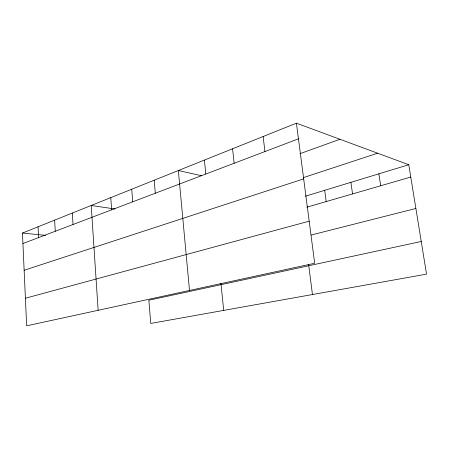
<?xml version="1.0" encoding="UTF-8"?>
<svg xmlns="http://www.w3.org/2000/svg" width="449" height="449" viewBox="0 0 449 449"><rect width="100%" height="100%" fill="white"/><g stroke="black" fill="none" stroke-linecap="round" stroke-linejoin="round"><path stroke-width="0.67" d="M296.419 123.178L314.67 263.271L26.654 325.822L22.45 233.048L296.419 123.178L408.775 164.727L426.55 274.148L150.752 323.432L148.872 300.235L421.246 241.483M22.927 243.543L298.456 138.82M299.943 153.698L339.955 139.274M303.193 177.675L377.631 153.21M24.139 270.264L303.676 178.876M305.365 196.202L408.775 164.727M306.796 207.197L410.773 177.046M25.402 298.237L309.187 221.172M311.118 235.035L415.881 208.476M22.45 233.048L45.59 235.355M115.056 209.004L91.203 205.479L98.135 310.298M201.657 175.755L178.348 170.525L189.5 290.452M378.866 173.83L380.696 185.768M350.894 182.345L352.566 193.929M324.672 190.325L326.199 201.573M308.586 264.36L312.465 294.533M263.142 136.524L264.938 151.554M232.571 148.782L234.165 163.256M220.93 283.285L223.703 310.394M204.402 160.08L205.81 174.032M154.192 180.217L155.303 193.227M131.725 189.225L132.713 201.814M110.78 197.627L111.655 209.818M72.334 213.045L73.024 224.506M54.655 220.133L55.266 231.252M38.058 226.79L38.597 237.588"/></g></svg>
